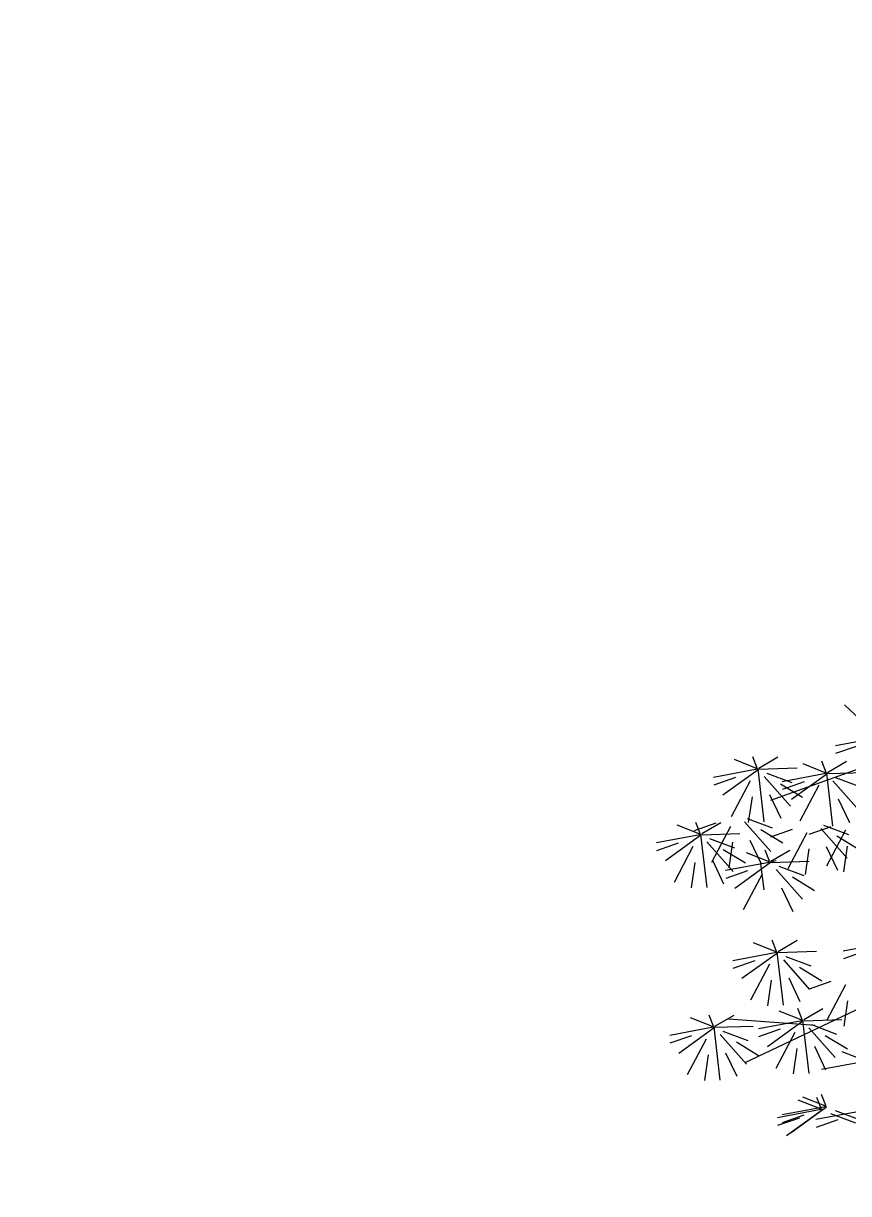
# Model space of a CAD drawing. Header units: metres. Extents: x 563371 to 571261, y 2062953 to 2068466.
# Drawn here: x 568929.93 to 568934.29, y 2065875.46 to 2065881.64 of the extents above; entities that cross this region are included whole.
import ezdxf

# ---------------------------------------------------------------- set-up
doc = ezdxf.new("R2010")
doc.units = ezdxf.units.M
for name, color, linetype in [('1-CAY XANH', 7, 'CONTINUOUS'), ('ghichieudai', 7, 'CONTINUOUS'), ('MATCATDUONG', 8, 'CONTINUOUS')]:
    doc.layers.add(name, color=color, linetype=linetype)

# ---------------------------------------------------------------- blocks, each defined once
blk = doc.blocks.new('ca')
at = {"layer": '1-CAY XANH', "color": 3}
for p, q in [((9.346, 50.248), (10.178, 51.03)), ((9.37, 50.26), (10.39, 50.068)), ((9.878, 50.063), (10.388, 49.885)), ((10.574, 49.445), (10.128, 49.705)), ((10.611, 49.445), (10.713, 49.705)), ((12.185, 49.547), (11.739, 49.807)), ((12.203, 49.523), (12.761, 49.745)), ((12.222, 49.547), (12.324, 49.807)), ((10.581, 49.418), (9.679, 49.446)), ((10.592, 49.422), (11.151, 49.643)), ((12.192, 49.52), (11.289, 49.548)), ((12.002, 49.43), (11.416, 49.21)), ((12.06, 48.281), (12.206, 49.527)), ((12.203, 49.508), (13.034, 48.907)), ((12.227, 49.52), (13.247, 49.328)), ((10.391, 49.328), (9.805, 49.108)), ((10.453, 49.25), (9.836, 48.554)), ((10.45, 48.179), (10.595, 49.426)), ((10.592, 49.406), (11.424, 48.806)), ((10.617, 49.418), (11.637, 49.226)), ((11.124, 49.221), (11.634, 49.043)), ((11.682, 49.176), (11.162, 48.86)), ((12.064, 49.351), (11.447, 48.655)), ((12.391, 49.244), (12.836, 48.402)), ((12.735, 49.323), (13.245, 49.145)), ((10.781, 49.142), (11.225, 48.301)), ((11.936, 48.923), (11.674, 48.369)), ((10.325, 48.821), (10.063, 48.268)), ((12.347, 48.872), (12.433, 48.272)), ((12.46, 48.362), (11.874, 48.142)), ((10.673, 48.209), (10.087, 47.989)), ((10.735, 48.131), (10.118, 47.435)), ((10.158, 48.087), (10.602, 47.245)), ((10.501, 48.166), (11.011, 47.988)), ((11.406, 48.102), (11.916, 47.924)), ((12.141, 48.108), (11.621, 47.792)), ((12.522, 48.283), (11.905, 47.587)), ((12.85, 48.176), (13.295, 47.334)), ((13.525, 48.009), (13.079, 48.269)), ((13.193, 48.255), (13.703, 48.077)), ((13.543, 47.985), (14.102, 48.206)), ((13.562, 48.009), (13.664, 48.269)), ((10.354, 47.956), (9.834, 47.639)), ((11.063, 48.023), (11.508, 47.182)), ((12.395, 47.855), (12.132, 47.301)), ((13.532, 47.982), (12.629, 48.009)), ((13.342, 47.891), (12.756, 47.671)), ((13.404, 47.813), (12.787, 47.117)), ((12.805, 47.804), (12.891, 47.204)), ((13.4, 46.743), (13.546, 47.989)), ((13.543, 47.969), (14.375, 47.369)), ((13.568, 47.982), (14.587, 47.79)), ((14.075, 47.784), (14.585, 47.607)), ((10.113, 47.715), (10.199, 47.115)), ((10.608, 47.702), (10.345, 47.149)), ((11.018, 47.651), (11.104, 47.052)), ((11.903, 47.36), (11.457, 47.62)), ((11.921, 47.337), (12.479, 47.558)), ((11.94, 47.36), (12.042, 47.62)), ((13.023, 47.638), (12.502, 47.321)), ((13.732, 47.705), (14.176, 46.864)), ((11.91, 47.333), (11.007, 47.361)), ((11.719, 47.243), (11.134, 47.023)), ((11.778, 47.371), (11.924, 47.341)), ((11.921, 47.321), (12.752, 46.721)), ((11.945, 47.333), (12.965, 47.141)), ((12.064, 46.685), (12.15, 47.362)), ((13.276, 47.384), (13.014, 46.831)), ((13.687, 47.333), (13.773, 46.734)), ((11.4, 46.99), (10.88, 46.673)), ((11.782, 47.165), (11.165, 46.469)), ((12.109, 47.057), (12.554, 46.216)), ((12.452, 47.136), (12.963, 46.958)), ((11.654, 46.736), (11.392, 46.183)), ((6.586, 45.438), (12.517, 42.631)), ((9.187, 45.445), (10.207, 45.253)), ((11.733, 45.245), (11.287, 45.505)), ((11.751, 45.221), (12.31, 45.442)), ((11.77, 45.245), (11.872, 45.505)), ((9.694, 45.247), (10.205, 45.07)), ((11.74, 45.218), (10.838, 45.246)), ((11.55, 45.128), (10.964, 44.907)), ((11.612, 45.049), (10.995, 44.353)), ((11.609, 43.979), (11.754, 45.225)), ((11.751, 45.206), (12.583, 44.605)), ((11.776, 45.218), (12.796, 45.026)), ((11.231, 44.874), (10.71, 44.557)), ((11.94, 44.942), (12.384, 44.1)), ((12.283, 45.021), (12.793, 44.843)), ((10.496, 44.537), (11.006, 44.36)), ((11.484, 44.621), (11.222, 44.067)), ((11.895, 44.569), (11.981, 43.97)), ((10.153, 44.459), (10.597, 43.617)), ((10.108, 44.086), (10.194, 43.487)), ((11.134, 43.643), (10.687, 43.903)), ((11.152, 43.619), (11.71, 43.841)), ((11.171, 43.643), (11.273, 43.903)), ((13.215, 43.49), (12.768, 43.751)), ((13.233, 43.467), (13.791, 43.688)), ((13.252, 43.49), (13.354, 43.751)), ((11.141, 43.616), (10.238, 43.644)), ((10.95, 43.526), (10.364, 43.305)), ((11.012, 43.447), (10.395, 42.751)), ((10.869, 43.505), (12.901, 43.655)), ((11.009, 42.377), (11.155, 43.623)), ((11.152, 43.604), (11.983, 43.003)), ((11.176, 43.616), (12.196, 43.424)), ((11.683, 43.419), (12.194, 43.241)), ((13.222, 43.463), (12.319, 43.491)), ((13.09, 42.224), (13.236, 43.471)), ((13.233, 43.451), (14.064, 42.851)), ((13.257, 43.463), (14.277, 43.271)), ((10.631, 43.272), (10.111, 42.955)), ((11.34, 43.34), (11.785, 42.498)), ((12.712, 43.12), (12.192, 42.803)), ((13.031, 43.373), (12.445, 43.153)), ((13.093, 43.295), (12.476, 42.599)), ((13.421, 43.187), (13.866, 42.346)), ((13.764, 43.266), (14.275, 43.088)), ((9.67, 42.666), (10.229, 42.887)), ((10.885, 43.019), (10.623, 42.465)), ((11.295, 42.967), (11.381, 42.368)), ((12.966, 42.866), (12.703, 42.313)), ((9.695, 42.662), (10.715, 42.471)), ((13.376, 42.815), (13.462, 42.215)), ((10.598, 41.602), (11.156, 41.823)), ((10.617, 41.626), (10.719, 41.886)), ((10.705, 41.534), (11.263, 41.755)), ((10.724, 41.558), (10.826, 41.818)), ((10.396, 41.508), (9.811, 41.288)), ((9.828, 41.489), (10.848, 41.297)), ((10.598, 41.586), (11.429, 40.986)), ((10.622, 41.598), (11.642, 41.407)), ((10.705, 41.519), (11.536, 40.918)), ((10.729, 41.531), (11.749, 41.339)), ((10.504, 41.441), (9.918, 41.22)), ((10.335, 41.291), (10.846, 41.114)), ((11.129, 41.401), (11.64, 41.223)), ((11.236, 41.334), (11.747, 41.156))]:
    blk.add_line(p, q, dxfattribs=at)
at = {"layer": '1-CAY XANH', "color": 17}
blk.add_line((6.535, 50.722), (11.914, 48.783), dxfattribs=at)

msp = doc.modelspace()

# ---------------------------------------------------------------- wipeouts: each hides what was drawn before it
msp.add_wipeout([(568538.5548, 2065837.1158), (569134.3908, 2065836.3611), (569086.2233, 2065956.1498), (568779.0042, 2065956.6832), (568600.6017, 2065960.3155)]).dxf.layer = 'ghichieudai'

# ---------------------------------------------------------------- next in the draw order: block references
at = {"layer": 'MATCATDUONG', "color": 3, "linetype": 'Continuous', "extrusion": (3.31378e-12, 1.1371e-08, 1), "xscale": -0.2249999999767169, "yscale": 0.2250000000931324, "zscale": 0.2250000000000004}
msp.add_blockref('ca', (568936.5572, 2065866.5613, 0.0235), dxfattribs=at)

doc.saveas('drawing.dxf')
